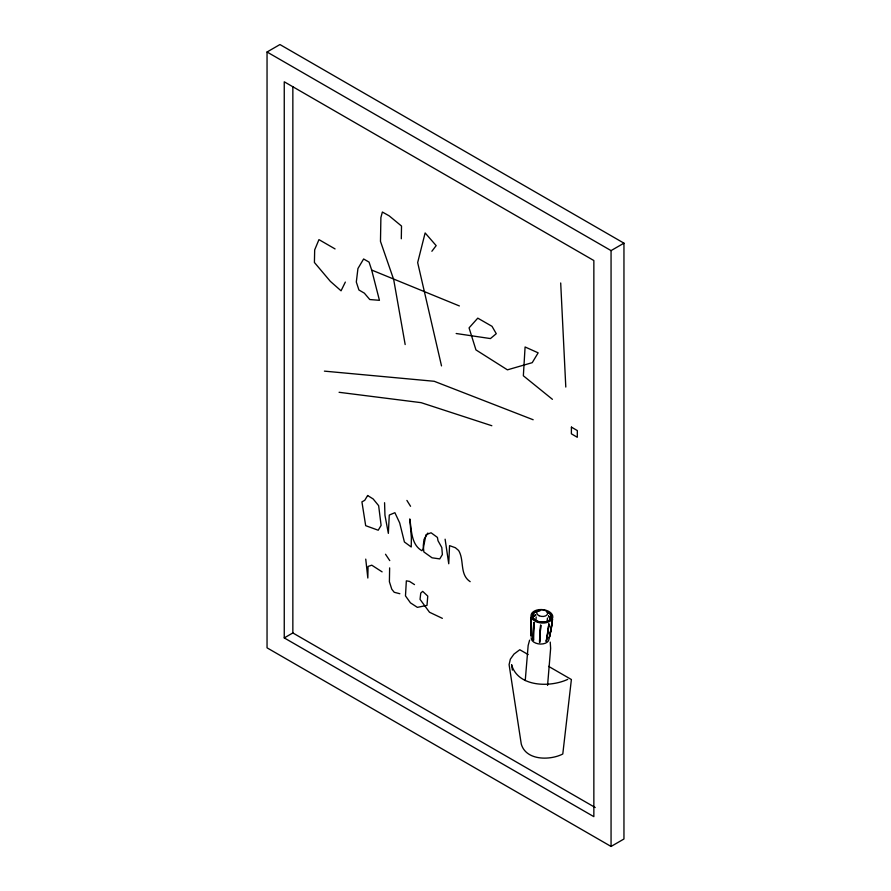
<?xml version="1.0" encoding="UTF-8"?>
<svg xmlns="http://www.w3.org/2000/svg" width="891" height="891" viewBox="0 0 891 891"><rect width="100%" height="100%" fill="white"/><g stroke="black" fill="none" stroke-linecap="round" stroke-linejoin="round"><path stroke-width="1.34" d="M533.364 640.228L533.364 638.658A492.4 239.612 -59.4 0 1 533.776 622.686L533.954 622.742A181.207 88.176 -59.4 0 0 533.509 640.306L533.364 640.228A181.207 88.176 -59.4 0 1 533.776 622.686M533.509 640.306L533.509 638.736A492.4 239.612 -59.4 0 1 533.787 625.994L533.954 622.742M389.634 567.89L389.4 581.745L391.773 589.196L394.223 592.281L399.847 593.718M401.306 238.777L401.518 226.047L389.211 215.878L382.373 212.025L380.891 217.582L380.479 241.372L393.677 279.518L405.171 344.55M531.003 620.893L531.058 617.53M539.601 642.467L539.701 640.93A492.4 56.679 -80.1 0 1 540.559 628.389L540.603 625.159A492.4 56.679 -80.1 0 0 539.512 640.896L539.601 642.467A181.207 20.861 -80.1 0 1 540.781 625.192M525.245 680.557L528.151 645.518L529.599 640.161M535.87 620.838L536.193 616.962M547.13 621.885L547.453 618.02M547.575 685.402L550.638 648.37L550.226 642.088M546.205 641.42L548.945 623.923A181.207 99.168 63.9 0 1 546.35 641.353L546.205 641.42A181.207 99.168 63.9 0 0 548.8 623.99L548.522 627.141M552.409 619.379L551.963 622.698A492.4 386.026 -3.9 0 1 549.624 635.951L549.29 637.6A181.207 142.059 -3.9 0 0 552.453 619.379L552.465 619.501A492.4 386.026 -3.9 0 1 549.636 636.063M531.136 636.029L531.17 635.918A181.207 141.981 13.9 0 1 531.036 617.418L531.003 617.53A181.207 141.981 13.9 0 0 531.136 636.029L531.103 634.225A492.4 385.803 13.9 0 1 531.036 617.418M345.34 282.079L341.053 290.811L330.327 281.333L314.412 262.477L314.679 249.881L318.956 239.623L335.061 248.923M427.88 533.03L423.993 539.467L423.281 545.671L423.838 551.93L432.057 557.811L439.753 558.902L442.37 554.581L441.802 547.542L438.016 540.748L437.414 537.418L431.077 532.773L425.954 534.778L423.236 548.6L421.944 550.749C410.896 544.479 411.687 529.766 409.76 518.93L411.375 537.518L411.241 546.996L404.403 541.973L399.691 522.939L394.891 512.693L389.278 515.043L388.353 533.375L384.957 515.265L384.567 502.713M431.868 251.273L436.167 245.626L425.13 232.941L417.667 262.589L441.513 365.9M267.044 52.001L279.941 44.55L623.956 243.165L623.956 838.999L611.059 846.45L267.044 647.835L267.044 52.001L611.059 250.605L623.956 243.165M284.251 637.911L593.852 816.657L593.852 260.54L284.251 81.794L284.251 637.911L292.849 632.944L595.221 807.524M567.712 679.376C549.959 687.685 517.682 687.072 511.557 664.619L512.392 670.099M552.42 619.501L552.465 619.501A181.207 142.059 -3.9 0 1 549.302 637.722M324.402 371.135L434.207 381.281L533.163 419.75M339.081 392.296L421.131 402.665L491.832 425.731M456.17 333.512L490.44 338.569L496.265 333.702L492.021 326.329L477.776 318.143L469.067 327.877L475.95 349.907L507.425 369.843L532.228 362.67L538.153 352.836L525.089 346.978L523.351 375.779L552.431 399.324M371.681 270.051L379.443 300.323L369.765 299.532L364.363 293.161L358.917 289.987L356.311 282.035L357.937 268.536L363.617 258.98L369.063 262.11L371.681 270.051L459.377 305.947M442.359 618.343L429.495 612.24L420.04 599.353L420.752 593.094L422.69 591.357L427.758 596.101L427.001 605.368L417.378 607.361L410.45 602.851L405.483 595.89L406.341 580.843L409.481 581.378L414.504 584.596M528.185 654.573L519.787 649.728L513.984 654.083L510.343 659.173L509.095 664.619L521.268 744.063C525.946 760.602 549.925 760.624 562.789 753.998L571.387 679.521L548.589 666.357M382.116 571.877L371.759 565.184L368.05 566.453L367.827 578.025L365.744 559.114M470.17 581.667C459.277 574.428 464.601 560.305 458.609 550.471L455.379 547.731L449.565 545.637L448.741 563.769L445.11 539.189M385.513 554.247L389.757 560.617M406.897 500.419L410.562 506.288M560.695 282.97L565.796 387.05M611.059 250.605L611.059 846.45M292.849 86.561L292.849 632.944M548.811 637.911A8.921 5.502 4.7 0 1 540.648 644.059A8.921 5.502 4.7 0 1 531.203 637.7M535.58 615.124A9.233 5.691 4.7 0 0 532.45 618.877A9.155 5.647 4.7 0 1 535.636 615.169M547.163 611.894A9.456 5.836 4.7 0 1 548.11 621.205A9.456 5.836 4.7 0 1 533.431 618.621A9.456 5.836 4.7 0 1 540.091 610.658M547.141 611.749A9.378 5.78 4.7 0 1 548.076 620.971A9.378 5.78 4.7 0 1 533.52 618.421A9.378 5.78 4.7 0 1 540.113 610.524M535.591 614.879A9.244 5.702 4.7 0 0 532.45 618.632A9.155 5.647 4.7 0 1 535.647 614.924M548.611 616.093A9.244 5.702 4.7 0 1 550.705 618.855M548.533 616.127A9.155 5.647 4.7 0 1 550.616 618.855M571.421 427.123L571.376 433.817L577.29 437.281L577.335 430.587L571.421 427.123M367.627 495.519L364.742 500.319L361.924 501.867L365.678 525.679L378.218 530.223L381.114 525.412L378.642 505.665L373.151 498.949L367.627 495.519M550.671 619.089A9.233 5.691 4.7 0 0 548.578 616.338A9.155 5.647 4.7 0 1 550.593 619.1M539.144 615.748A5.457 3.364 4.7 0 0 547.609 613.621A5.457 3.364 4.7 0 0 539.79 609.967A5.457 3.364 4.7 0 0 539.144 615.748M535.847 621.584A10.915 6.727 4.7 0 0 552.776 617.307A10.915 6.727 4.7 0 0 537.128 610.001A10.915 6.727 4.7 0 0 535.847 621.584"/></g></svg>
